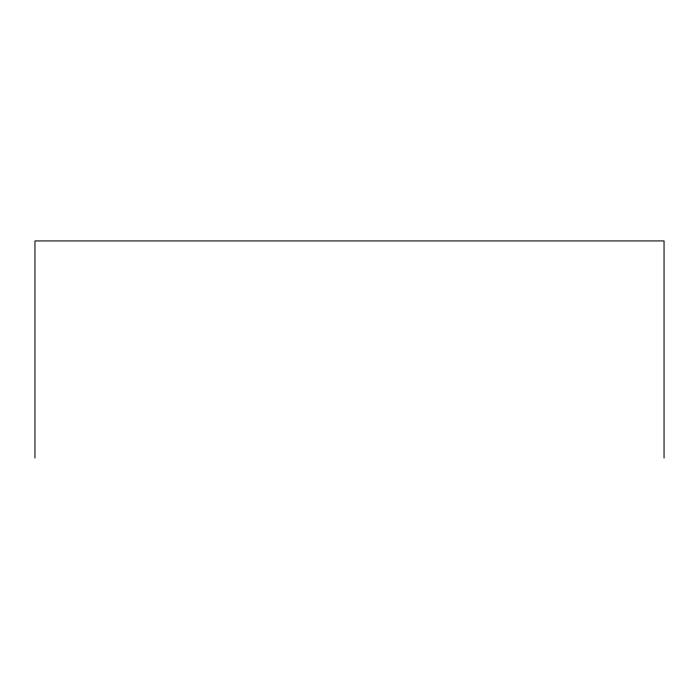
<?xml version="1.0" encoding="UTF-8"?>
<svg xmlns="http://www.w3.org/2000/svg" width="699" height="699" viewBox="0 0 699 699"><rect width="100%" height="100%" fill="white"/><g stroke="black" fill="none" stroke-linecap="round" stroke-linejoin="round"><path stroke-width="1.05" d="M664.05 458.072L664.05 240.928L34.95 240.928L34.95 458.072"/></g></svg>
